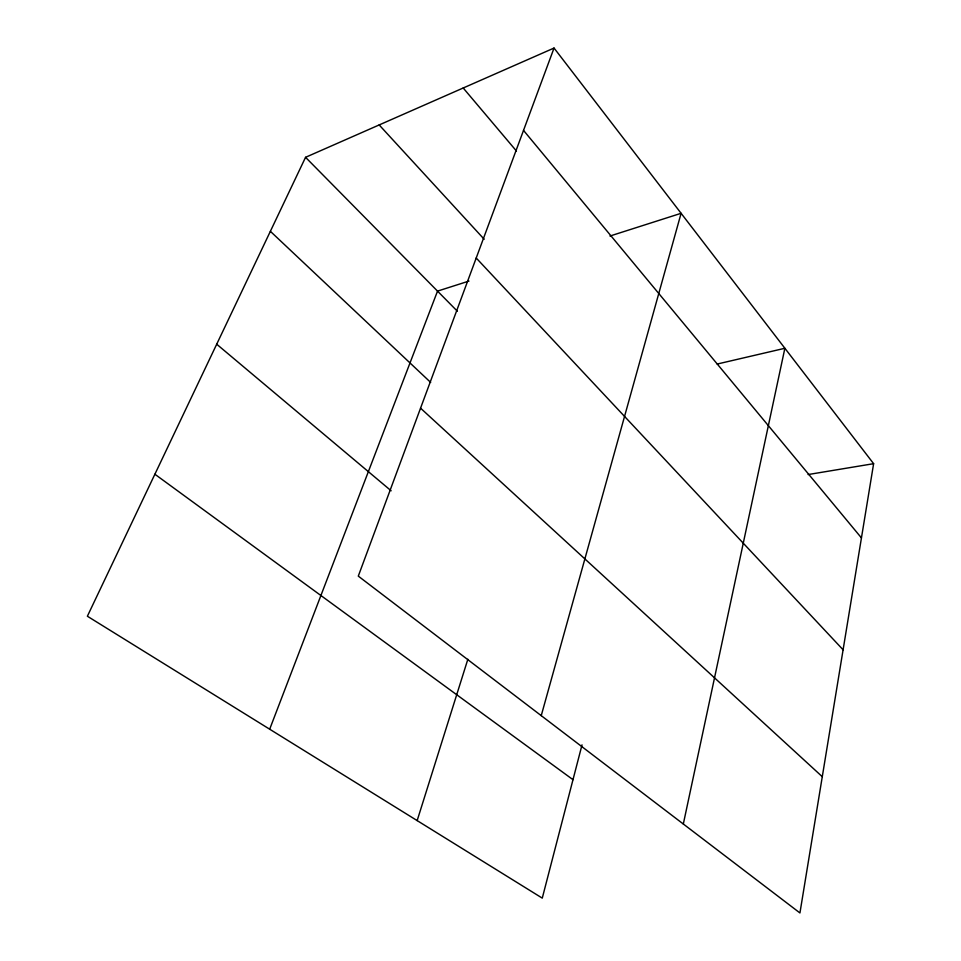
<?xml version="1.0" encoding="UTF-8"?>
<svg xmlns="http://www.w3.org/2000/svg" width="961" height="961" viewBox="0 0 961 961"><rect width="100%" height="100%" fill="white"/><g stroke="black" fill="none" stroke-linecap="round" stroke-linejoin="round"><path stroke-width="1.44" d="M873.621 463.682L799.936 912.95L358.297 576.12L554.041 48.05L873.621 463.682L808.093 474.554M683.319 824.009L784.873 348.278L717.146 364.051M582.03 744.859L542.268 898.127L87.379 616.229L305.55 157.316L554.041 48.05M541.235 715.645L681.097 213.306L609.959 236.034M417.158 820.598L467.851 659.258M269.681 729.207L437.531 291.111L468.98 281.068M154.889 474.229L572.996 779.683M216.706 344.206L391.151 490.795M420.546 408.161L822.28 776.692M270.377 231.325L430.684 382.442M305.55 157.316L457.376 311.232M476.212 258.016L843.097 649.792M379.175 124.942L484.188 239.253M463.202 87.992L516.429 150.997M523.517 130.384L861.44 537.908"/></g></svg>
